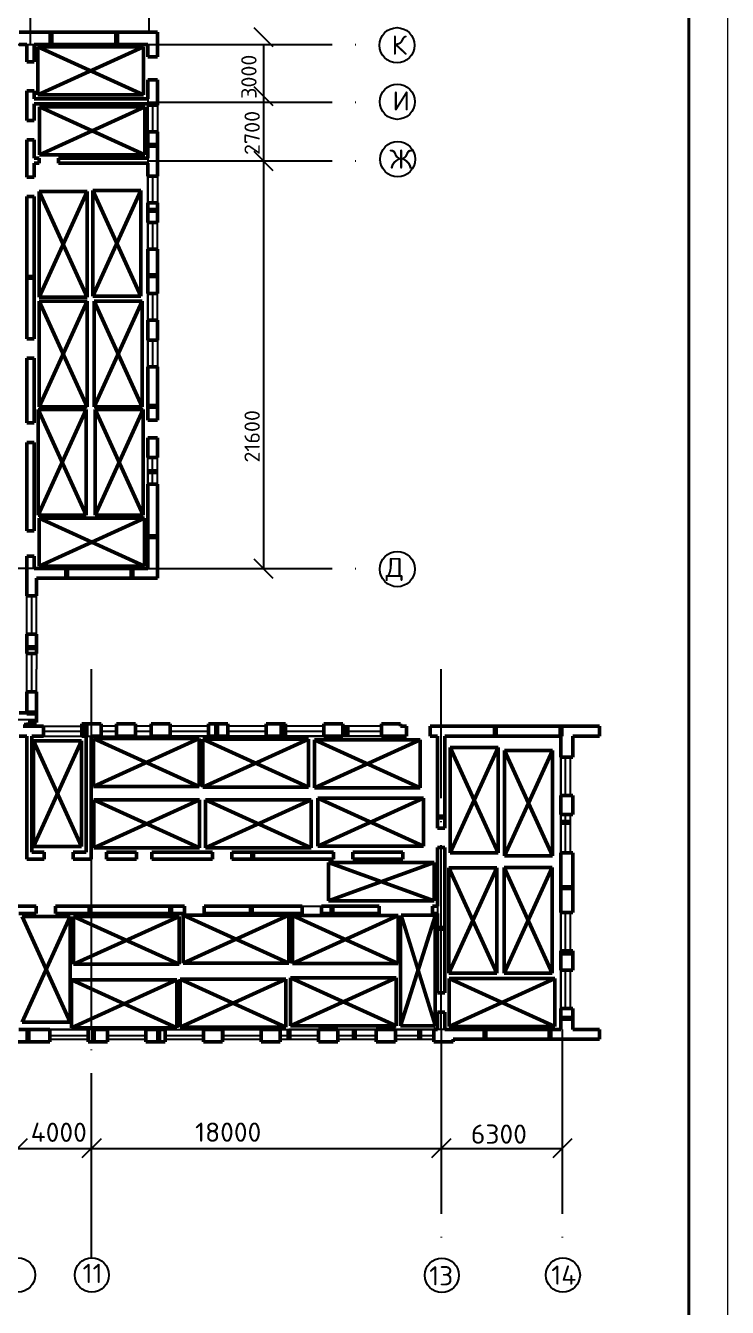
# Model space of a CAD drawing. Header units: millimetres. Extents: x 707 to 5070, y -235 to 1028.
# Drawn here: x 4072.2 to 4163.6, y 105.2 to 272.1 of the extents above; entities that cross this region are included whole.
import ezdxf

# ---------------------------------------------------------------- set-up
doc = ezdxf.new("R2010")
doc.units = ezdxf.units.MM
doc.linetypes.add('ACAD_ISO04W100', pattern=[30, 24, -3, 0, -3])
doc.layers.add('Основная', color=7, linetype='Continuous', lineweight=40)
doc.layers.add('Тонкая', color=5, linetype='Continuous', lineweight=15)

msp = doc.modelspace()

# ---------------------------------------------------------------- linework, layer by layer
at = {"linetype": 'ACAD_ISO04W100'}
for p, q in [((4072.8697, 269.6743), (4072.8697, 284.7385)), ((4088.3197, 271.2743), (4088.3197, 284.7385)), ((4088.1447, 269.6743), (4118.2492, 269.6743)), ((4088.1447, 262.1743), (4118.2492, 262.1743)), ((4088.1447, 254.5243), (4118.2492, 254.5243)), ((4073.3447, 201.4243), (4008.2393, 201.4243)), ((4088.1447, 201.4243), (4118.2492, 201.4243)), ((4080.8197, 111.6828), (4080.8197, 188.3353)), ((4126.3447, 141.3993), (4126.3447, 188.3353)), ((4073.6697, 181.6993), (3936.2025, 181.6993)), ((4126.3447, 141.3993), (4126.3447, 111.6828)), ((4142.0947, 141.3993), (4142.0947, 111.6828))]:
    msp.add_line(p, q, dxfattribs=at)
at = {"lineweight": 50}
for p, q in [((4089.4197, 271.2743), (4071.4197, 271.2743)), ((4089.4197, 271.2743), (4088.3197, 271.2743)), ((4089.4197, 268.0743), (4089.4197, 271.2743)), ((4071.4197, 269.6743), (4072.3947, 269.6743)), ((4072.3947, 269.6743), (4072.3947, 267.3993)), ((4072.3947, 269.6743), (4072.3947, 267.3993)), ((4073.3447, 267.3993), (4073.3447, 269.6743)), ((4073.3447, 269.6743), (4088.1447, 269.6743)), ((4073.833, 263.1176), (4073.833, 269.3676)), ((4073.833, 269.3676), (4087.583, 269.3676)), ((4087.583, 269.3676), (4073.833, 263.1176)), ((4087.583, 263.1176), (4073.833, 269.3676)), ((4087.583, 269.3676), (4087.583, 263.1176)), ((4088.1447, 269.6743), (4088.1447, 268.0743)), ((4072.3947, 267.3993), (4073.3447, 267.3993)), ((4088.1447, 268.0743), (4089.4197, 268.0743)), ((4088.1447, 265.0493), (4088.1447, 262.5743)), ((4089.4197, 265.0493), (4088.1447, 265.0493)), ((4089.4197, 261.7743), (4089.4197, 265.0493)), ((4072.3947, 263.6243), (4072.3947, 259.7743)), ((4072.3947, 263.6243), (4072.3947, 259.7743)), ((4073.3447, 263.6243), (4072.3947, 263.6243)), ((4073.3447, 262.5743), (4073.3447, 263.6243)), ((4088.1447, 262.5743), (4073.3447, 262.5743)), ((4087.583, 263.1176), (4073.833, 263.1176)), ((4088.1447, 262.5743), (4085.6447, 262.5743)), ((4073.3447, 261.9493), (4088.1447, 261.9493)), ((4073.3447, 259.7743), (4073.3447, 261.9493)), ((4074.0359, 255.2988), (4074.0359, 261.5488)), ((4074.0359, 261.5488), (4087.7859, 261.5488)), ((4087.7859, 261.5488), (4074.0359, 255.2988)), ((4087.7859, 255.2988), (4074.0359, 261.5488)), ((4087.7859, 261.5488), (4087.7859, 255.2988)), ((4088.1447, 261.7743), (4088.1447, 261.9493)), ((4088.1447, 261.7743), (4089.4197, 261.7743)), ((4072.3947, 259.7743), (4073.3447, 259.7743)), ((4072.3947, 257.2493), (4072.3947, 252.3743)), ((4072.3947, 257.2493), (4072.3947, 252.3743)), ((4072.3947, 257.2493), (4073.3447, 257.2493)), ((4073.3447, 254.8493), (4073.3447, 257.2493)), ((4088.1447, 258.2993), (4088.1447, 254.8493)), ((4089.4197, 258.2993), (4088.1447, 258.2993)), ((4089.4197, 252.5243), (4089.4197, 258.2993)), ((4073.9947, 254.8493), (4073.3447, 254.8493)), ((4073.3447, 254.2243), (4073.9947, 254.2243)), ((4073.3447, 254.2243), (4073.9947, 254.2243)), ((4073.3447, 252.3743), (4073.3447, 254.2243)), ((4073.9947, 254.2243), (4073.9947, 254.8493)), ((4087.7859, 255.2988), (4074.0359, 255.2988)), ((4088.1447, 254.8493), (4076.5197, 254.8493)), ((4076.5197, 254.8493), (4076.5197, 254.2243)), ((4076.5197, 254.2243), (4088.1447, 254.2243)), ((4088.1447, 254.2243), (4088.1447, 252.5243)), ((4072.3947, 252.3743), (4073.3447, 252.3743)), ((4088.1447, 252.5243), (4089.4197, 252.5243)), ((4074.0196, 250.5001), (4080.2696, 250.5001)), ((4074.0196, 236.7501), (4074.0196, 250.5001)), ((4074.0196, 250.5001), (4080.2696, 236.7501)), ((4080.2696, 250.5001), (4074.0196, 236.7501)), ((4080.2696, 250.5001), (4080.2696, 236.7501)), ((4081.0084, 250.6487), (4087.2584, 250.6487)), ((4081.0084, 236.8987), (4081.0084, 250.6487)), ((4081.0084, 250.6487), (4087.2584, 236.8987)), ((4087.2584, 250.6487), (4081.0084, 236.8987)), ((4087.2584, 250.6487), (4087.2584, 236.8987)), ((4072.3947, 249.8493), (4072.3947, 231.3493)), ((4072.3947, 249.8493), (4072.3947, 231.3493)), ((4072.3947, 249.8493), (4073.3447, 249.8493)), ((4073.3447, 231.3493), (4073.3447, 249.8493)), ((4088.1447, 249.0493), (4088.1447, 246.4743)), ((4089.4197, 249.0493), (4088.1447, 249.0493)), ((4089.4197, 246.4743), (4089.4197, 249.0493)), ((4088.1447, 246.4743), (4089.4197, 246.4743)), ((4088.1447, 242.9993), (4088.1447, 237.2243)), ((4089.4197, 242.9993), (4088.1447, 242.9993)), ((4089.4197, 237.2243), (4089.4197, 242.9993)), ((4088.1447, 237.2243), (4089.4197, 237.2243)), ((4080.2696, 236.7501), (4074.0196, 236.7501)), ((4074.0196, 236.2369), (4080.2696, 236.2369)), ((4074.0196, 222.4869), (4074.0196, 236.2369)), ((4074.0196, 236.2369), (4080.2696, 222.4869)), ((4080.2696, 236.2369), (4074.0196, 222.4869)), ((4080.2696, 236.2369), (4080.2696, 222.4869)), ((4087.2584, 236.8987), (4081.0084, 236.8987)), ((4081.1571, 236.2369), (4087.4071, 236.2369)), ((4081.1571, 222.4869), (4081.1571, 236.2369)), ((4081.1571, 236.2369), (4087.4071, 222.4869)), ((4087.4071, 236.2369), (4081.1571, 222.4869)), ((4087.4071, 236.2369), (4087.4071, 222.4869)), ((4088.1447, 233.7493), (4088.1447, 231.1743)), ((4089.4197, 233.7493), (4088.1447, 233.7493)), ((4089.4197, 231.1743), (4089.4197, 233.7493)), ((4072.3947, 231.3493), (4073.3447, 231.3493)), ((4088.1447, 231.1743), (4089.4197, 231.1743)), ((4072.3947, 228.8243), (4072.3947, 220.3743)), ((4072.3947, 228.8243), (4073.3447, 228.8243)), ((4073.3447, 220.3743), (4073.3447, 228.8243)), ((4088.1447, 227.6993), (4089.4197, 227.6993)), ((4088.1447, 220.7493), (4088.1447, 227.6993)), ((4089.4197, 227.6993), (4089.4197, 220.7493)), ((4073.3447, 224.4743), (4073.3447, 224.1743)), ((4073.8709, 222.1222), (4080.1209, 222.1222)), ((4073.8709, 208.3722), (4073.8709, 222.1222)), ((4073.8709, 222.1222), (4080.1209, 208.3722)), ((4080.1209, 222.1222), (4073.8709, 208.3722)), ((4080.2696, 222.4869), (4074.0196, 222.4869)), ((4080.1209, 222.1222), (4080.1209, 208.3722)), ((4087.4071, 222.4869), (4081.1571, 222.4869)), ((4081.3058, 222.1222), (4087.5558, 222.1222)), ((4081.3058, 208.3722), (4081.3058, 222.1222)), ((4081.3058, 222.1222), (4087.5558, 208.3722)), ((4087.5558, 222.1222), (4081.3058, 208.3722)), ((4087.5558, 222.1222), (4087.5558, 208.3722)), ((4089.4197, 222.1618), (4089.4197, 222.6618)), ((4073.3447, 220.3743), (4072.3947, 220.3743)), ((4089.4197, 220.7493), (4088.1447, 220.7493)), ((4072.3947, 217.8493), (4072.3947, 206.3243)), ((4073.3447, 217.8493), (4072.3947, 217.8493)), ((4073.3447, 206.3243), (4073.3447, 217.8493)), ((4089.4197, 218.4493), (4088.1447, 218.4493)), ((4088.1447, 215.8743), (4088.1447, 218.4493)), ((4089.4197, 215.8743), (4089.4197, 218.4493)), ((4088.1447, 216.2243), (4088.1447, 215.9243)), ((4088.1447, 215.8743), (4089.4197, 215.8743)), ((4088.1447, 212.3993), (4088.1447, 203.4929)), ((4089.4197, 212.3993), (4088.1447, 212.3993)), ((4089.4197, 206.6243), (4089.4197, 212.3993)), ((4080.1209, 208.3722), (4073.8709, 208.3722)), ((4073.987, 201.7219), (4073.987, 207.9719)), ((4073.987, 207.9719), (4087.737, 207.9719)), ((4087.737, 207.9719), (4073.987, 201.7219)), ((4087.737, 201.7219), (4073.987, 207.9719)), ((4087.5558, 208.3722), (4081.3058, 208.3722)), ((4087.737, 207.9719), (4087.737, 201.7219)), ((4072.3947, 206.3243), (4073.3447, 206.3243)), ((4089.4197, 204.3243), (4089.4197, 206.6243)), ((4089.4197, 201.4243), (4089.4197, 204.3243)), ((4072.3947, 203.0493), (4073.3447, 203.0493)), ((4072.3947, 201.4243), (4072.3947, 203.0493)), ((4073.3447, 203.0493), (4073.3447, 201.4243)), ((4088.1447, 201.4243), (4088.1447, 203.4929)), ((4072.3947, 200.1493), (4072.3947, 201.4243)), ((4073.3447, 201.4243), (4088.1447, 201.4243)), ((4073.3447, 201.4243), (4073.3447, 201.4243)), ((4087.737, 201.7219), (4073.987, 201.7219)), ((4089.4197, 200.1493), (4089.4197, 201.4243)), ((4072.3947, 197.8743), (4072.3947, 200.1493)), ((4073.6697, 200.1493), (4089.4197, 200.1493)), ((4073.6697, 197.8743), (4073.6697, 200.1493)), ((4072.3947, 197.8743), (4073.6697, 197.8743)), ((4072.3947, 190.3743), (4072.3947, 192.8743)), ((4073.6697, 192.8743), (4072.3947, 192.8743)), ((4073.6697, 190.3743), (4073.6697, 192.8743)), ((4072.3947, 190.3743), (4073.6697, 190.3743)), ((4072.3947, 185.3743), (4072.3947, 182.6493)), ((4073.6697, 185.3743), (4072.3947, 185.3743)), ((4073.6697, 185.3743), (4073.4197, 185.3743)), ((4073.6697, 181.3743), (4073.6697, 185.3743)), ((4071.4197, 182.6493), (4072.3947, 182.6493)), ((4073.6697, 181.3743), (4073.6697, 182.6493)), ((4071.9197, 180.8743), (4072.5697, 180.8743)), ((4072.0697, 181.1243), (4072.5697, 181.1243)), ((4072.5697, 181.3743), (4073.6697, 181.3743)), ((4072.5697, 181.1243), (4072.5697, 181.3743)), ((4072.5697, 180.8743), (4074.5697, 180.8743)), ((4073.6697, 181.3743), (4073.6697, 181.6993)), ((4074.5697, 180.8743), (4074.5697, 179.5993)), ((4079.5697, 181.1993), (4082.0697, 181.1993)), ((4079.5697, 179.5993), (4079.5697, 181.1993)), ((4082.0697, 181.1993), (4082.0697, 179.5993)), ((4084.0697, 181.1993), (4086.5697, 181.1993)), ((4084.0697, 179.5993), (4084.0697, 181.1993)), ((4086.5697, 181.1993), (4086.5697, 179.5993)), ((4088.5697, 181.1993), (4091.0697, 181.1993)), ((4088.5697, 179.5993), (4088.5697, 181.1993)), ((4091.0697, 181.1993), (4091.0697, 179.5993)), ((4096.0697, 181.1993), (4098.5697, 181.1993)), ((4096.0697, 179.5993), (4096.0697, 181.1993)), ((4098.5697, 181.1993), (4098.5697, 179.5993)), ((4103.5697, 181.1993), (4106.0697, 181.1993)), ((4103.5697, 179.5993), (4103.5697, 181.1993)), ((4106.0697, 181.1993), (4106.0697, 179.5993)), ((4111.0697, 181.1993), (4113.5697, 181.1993)), ((4111.0697, 179.5993), (4111.0697, 181.1993)), ((4113.5697, 181.1993), (4113.5697, 179.5993)), ((4118.5697, 181.1993), (4121.0697, 181.1993)), ((4118.5697, 179.5993), (4118.5697, 181.1993)), ((4121.0697, 181.1993), (4121.0697, 180.8743)), ((4121.0697, 180.8743), (4121.8197, 180.8743)), ((4121.8197, 180.8743), (4121.8197, 179.5993)), ((4124.9197, 180.8743), (4124.9197, 179.5993)), ((4146.9697, 180.8743), (4124.9197, 180.8743)), ((4141.9197, 180.8743), (4146.9697, 180.8743)), ((4146.9697, 179.5993), (4146.9697, 180.8743)), ((4072.4197, 179.5993), (4071.4197, 179.5993)), ((4072.4197, 179.5993), (4071.4197, 179.5993)), ((4072.4197, 164.4993), (4072.4197, 179.5993)), ((4074.5697, 179.5993), (4073.0447, 179.5993)), ((4073.0447, 179.5993), (4073.0447, 164.4993)), ((4073.2799, 178.971), (4079.5299, 178.971)), ((4073.2799, 165.221), (4073.2799, 178.971)), ((4073.2799, 178.971), (4079.5299, 165.221)), ((4079.5299, 178.971), (4073.2799, 165.221)), ((4079.5299, 178.971), (4079.5299, 165.221)), ((4080.1447, 179.5993), (4079.5697, 179.5993)), ((4080.1447, 179.5993), (4080.1447, 175.7993)), ((4080.1447, 179.5993), (4080.1447, 164.4993)), ((4080.7697, 179.5993), (4080.8197, 179.5993)), ((4080.7697, 164.4993), (4080.7697, 179.5993)), ((4082.0697, 179.5993), (4080.7697, 179.5993)), ((4081.0853, 173.0192), (4081.0853, 179.2692)), ((4081.0853, 179.2692), (4094.8353, 179.2692)), ((4094.8353, 179.2692), (4081.0853, 173.0192)), ((4094.8353, 173.0192), (4081.0853, 179.2692)), ((4086.5697, 179.5993), (4084.0697, 179.5993)), ((4085.7748, 179.5993), (4085.7248, 179.5993)), ((4085.7748, 179.5993), (4085.7748, 179.5993)), ((4091.0697, 179.5993), (4088.5697, 179.5993)), ((4094.8353, 179.2692), (4094.8353, 173.0192)), ((4095.3344, 172.9626), (4095.3344, 179.2126)), ((4095.3344, 179.2126), (4109.0844, 179.2126)), ((4109.0844, 179.2126), (4095.3344, 172.9626)), ((4109.0844, 172.9626), (4095.3344, 179.2126)), ((4098.5697, 179.5993), (4096.0697, 179.5993)), ((4106.0697, 179.5993), (4103.5697, 179.5993)), ((4109.0844, 179.2126), (4109.0844, 172.9626)), ((4109.8557, 172.8543), (4109.8557, 179.1043)), ((4109.8557, 179.1043), (4123.6057, 179.1043)), ((4123.6057, 179.1043), (4109.8557, 172.8543)), ((4123.6057, 172.8543), (4109.8557, 179.1043)), ((4113.5697, 179.5993), (4111.0697, 179.5993)), ((4121.8197, 179.5993), (4118.5697, 179.5993)), ((4121.3447, 179.5993), (4121.1447, 179.5993)), ((4123.6057, 179.1043), (4123.6057, 172.8543)), ((4124.9197, 179.5993), (4125.8697, 179.5993)), ((4125.8697, 167.5993), (4125.8697, 179.5993)), ((4141.9197, 179.5993), (4126.8197, 179.5993)), ((4126.8197, 179.5993), (4126.8197, 175.0993)), ((4141.9197, 176.8743), (4141.9197, 179.5993)), ((4146.9697, 179.5993), (4143.5197, 179.5993)), ((4143.5197, 176.8743), (4143.5197, 179.5993)), ((4133.7689, 178.1275), (4127.5189, 164.3775)), ((4127.5189, 178.1275), (4133.7689, 164.3775)), ((4127.5189, 164.3775), (4127.5189, 178.1275)), ((4127.5189, 178.1275), (4133.7689, 178.1275)), ((4133.7689, 178.1275), (4133.7689, 164.3775)), ((4140.8681, 177.7335), (4134.6181, 163.9835)), ((4134.6181, 177.7335), (4140.8681, 163.9835)), ((4134.6181, 163.9835), (4134.6181, 177.7335)), ((4134.6181, 177.7335), (4140.8681, 177.7335)), ((4140.8681, 177.7335), (4140.8681, 163.9835)), ((4141.9197, 176.8743), (4143.5197, 176.8743)), ((4125.8697, 174.5993), (4125.8697, 175.0743)), ((4126.8197, 175.0993), (4126.8197, 167.5993)), ((4094.8353, 173.0192), (4081.0853, 173.0192)), ((4109.0844, 172.9626), (4095.3344, 172.9626)), ((4123.6057, 172.8543), (4109.8557, 172.8543)), ((4081.1382, 165.0582), (4081.1382, 171.3082)), ((4081.1382, 171.3082), (4094.8882, 171.3082)), ((4094.8882, 171.3082), (4081.1382, 165.0582)), ((4094.8882, 165.0582), (4081.1382, 171.3082)), ((4094.8882, 171.3082), (4094.8882, 165.0582)), ((4095.6595, 165.0582), (4095.6595, 171.3082)), ((4095.6595, 171.3082), (4109.4095, 171.3082)), ((4109.4095, 171.3082), (4095.6595, 165.0582)), ((4109.4095, 165.0582), (4095.6595, 171.3082)), ((4109.4095, 171.3082), (4109.4095, 165.0582)), ((4110.2892, 165.2748), (4110.2892, 171.5248)), ((4110.2892, 171.5248), (4124.0392, 171.5248)), ((4124.0392, 171.5248), (4110.2892, 165.2748)), ((4124.0392, 165.2748), (4110.2892, 171.5248)), ((4124.0392, 171.5248), (4124.0392, 165.2748)), ((4141.9197, 169.3743), (4141.9197, 171.8743)), ((4143.5197, 171.8743), (4141.9197, 171.8743)), ((4143.5197, 169.3743), (4143.5197, 171.8743)), ((4141.9197, 169.3743), (4143.5197, 169.3743)), ((4080.1447, 164.4993), (4080.1447, 168.2993)), ((4126.8197, 167.5993), (4125.8697, 167.5993)), ((4124.0392, 165.2748), (4110.2892, 165.2748)), ((4072.4197, 164.4993), (4072.4197, 163.5493)), ((4073.0447, 164.4993), (4074.6697, 164.4993)), ((4079.5299, 165.221), (4073.2799, 165.221)), ((4074.6697, 163.5493), (4074.6697, 164.4993)), ((4078.4447, 164.4993), (4080.1447, 164.4993)), ((4078.4447, 163.5493), (4078.4447, 164.4993)), ((4080.7697, 164.4993), (4080.7697, 163.5493)), ((4094.8882, 165.0582), (4081.1382, 165.0582)), ((4082.7947, 164.4993), (4086.6697, 164.4993)), ((4082.7947, 163.5493), (4082.7947, 164.4993)), ((4086.6697, 164.4993), (4086.6697, 163.5493)), ((4088.6947, 164.4993), (4096.5697, 164.4993)), ((4088.6947, 163.5493), (4088.6947, 164.4993)), ((4089.2197, 164.4993), (4089.0572, 164.4993)), ((4109.4095, 165.0582), (4095.6595, 165.0582)), ((4096.5697, 164.4993), (4096.5697, 163.5493)), ((4099.0947, 164.4993), (4112.3197, 164.4993)), ((4099.0947, 163.5493), (4099.0947, 164.4993)), ((4105.5947, 164.4993), (4105.3947, 164.4993)), ((4112.3197, 164.4993), (4112.3197, 163.5493)), ((4114.8447, 164.4993), (4121.3447, 164.4993)), ((4114.8447, 163.5493), (4114.8447, 164.4993)), ((4121.3447, 164.4993), (4121.3447, 163.5493)), ((4125.8697, 157.4493), (4125.8697, 165.0743)), ((4126.8197, 165.0743), (4125.8697, 165.0743)), ((4126.8197, 146.1743), (4126.8197, 165.0743)), ((4133.7689, 164.3775), (4127.5189, 164.3775)), ((4140.8681, 163.9835), (4134.6181, 163.9835)), ((4141.9197, 156.6243), (4141.9197, 164.3743)), ((4143.5197, 164.3743), (4141.9197, 164.3743)), ((4143.5197, 156.6243), (4143.5197, 164.3743)), ((4072.4197, 163.5493), (4074.6697, 163.5493)), ((4080.7697, 163.5493), (4078.4447, 163.5493)), ((4086.6697, 163.5493), (4082.7947, 163.5493)), ((4096.5697, 163.5493), (4088.6947, 163.5493)), ((4112.3197, 163.5493), (4099.0947, 163.5493)), ((4125.4314, 163.1278), (4111.6814, 163.1278)), ((4111.6814, 163.1278), (4111.6814, 158.1388)), ((4111.6814, 158.1388), (4125.4314, 163.1278)), ((4111.6814, 163.1278), (4125.4314, 158.1278)), ((4121.3447, 163.5493), (4114.8447, 163.5493)), ((4125.4314, 158.1278), (4125.4314, 163.1278)), ((4133.6013, 162.4532), (4127.3513, 148.7032)), ((4127.3513, 162.4532), (4133.6013, 148.7032)), ((4127.3513, 148.7032), (4127.3513, 162.4532)), ((4127.3513, 162.4532), (4133.6013, 162.4532)), ((4133.6013, 162.4532), (4133.6013, 148.7032)), ((4140.8249, 162.4945), (4134.5749, 148.7445)), ((4134.5749, 162.4945), (4140.8249, 148.7445)), ((4134.5749, 148.7445), (4134.5749, 162.4945)), ((4134.5749, 162.4945), (4140.8249, 162.4945)), ((4140.8249, 162.4945), (4140.8249, 148.7445)), ((4141.9197, 161.4993), (4141.9197, 159.4993)), ((4073.6197, 157.4493), (4070.0947, 157.4493)), ((4073.6197, 156.4993), (4073.6197, 157.4493)), ((4076.1447, 157.4493), (4092.9447, 157.4493)), ((4076.1447, 156.4993), (4076.1447, 157.4493)), ((4092.9447, 157.4493), (4092.9447, 156.4993)), ((4095.4697, 157.4493), (4108.2447, 157.4493)), ((4095.4697, 156.4993), (4095.4697, 157.4493)), ((4108.2447, 157.4493), (4108.2447, 156.4993)), ((4110.7697, 157.4493), (4118.2697, 157.4493)), ((4110.7697, 156.4993), (4110.7697, 157.4493)), ((4111.6835, 158.1278), (4125.4335, 158.1278)), ((4118.2697, 157.4493), (4118.2697, 156.4993)), ((4125.2197, 157.4493), (4125.8697, 157.4493)), ((4125.2197, 156.4993), (4125.2197, 157.4493)), ((4071.3697, 156.4993), (4073.6197, 156.4993)), ((4071.771, 156.1032), (4078.021, 156.1032)), ((4071.771, 156.1032), (4078.021, 142.3532)), ((4078.021, 156.1032), (4071.771, 142.3532)), ((4092.9447, 156.4993), (4076.1447, 156.4993)), ((4078.021, 156.1032), (4078.021, 142.3532)), ((4092.226, 149.8756), (4078.476, 156.1256)), ((4092.226, 156.1256), (4078.476, 149.8756)), ((4078.476, 156.1256), (4092.226, 156.1256)), ((4078.476, 149.8756), (4078.476, 156.1256)), ((4092.226, 156.1256), (4092.226, 149.8756)), ((4092.7583, 150.0362), (4092.7583, 156.2862)), ((4092.7583, 156.2862), (4106.5083, 156.2862)), ((4106.5083, 156.2862), (4092.7583, 150.0362)), ((4106.5083, 150.0362), (4092.7583, 156.2862)), ((4108.2447, 156.4993), (4095.4697, 156.4993)), ((4096.8947, 156.4993), (4097.0947, 156.4993)), ((4096.8947, 156.4993), (4096.8947, 156.4993)), ((4106.5083, 156.2862), (4106.5083, 150.0362)), ((4106.9937, 149.9842), (4106.9937, 156.2342)), ((4106.9937, 156.2342), (4120.7437, 156.2342)), ((4120.7437, 156.2342), (4106.9937, 149.9842)), ((4120.7437, 149.9842), (4106.9937, 156.2342)), ((4118.2697, 156.4993), (4110.7697, 156.4993)), ((4112.0197, 156.4993), (4112.2197, 156.4993)), ((4120.7437, 156.2342), (4120.7437, 149.9842)), ((4121.0644, 141.8645), (4125.5956, 156.2767)), ((4121.0644, 156.2342), (4121.0644, 141.8645)), ((4125.5816, 156.2899), (4121.153, 156.2899)), ((4121.153, 156.2899), (4125.5816, 141.953)), ((4125.8697, 156.4993), (4125.2197, 156.4993)), ((4125.5816, 141.8645), (4125.5816, 156.2899)), ((4125.8697, 146.1743), (4125.8697, 156.4993)), ((4141.9197, 156.6243), (4143.5197, 156.6243)), ((4141.9197, 151.6243), (4141.9197, 149.1243)), ((4143.5197, 151.6243), (4141.9197, 151.6243)), ((4143.5197, 149.1243), (4143.5197, 151.6243)), ((4092.226, 149.8756), (4078.476, 149.8756)), ((4106.5083, 150.0362), (4092.7583, 150.0362)), ((4120.7437, 149.9842), (4106.9937, 149.9842)), ((4133.6013, 148.7032), (4127.3513, 148.7032)), ((4140.8249, 148.7445), (4134.5749, 148.7445)), ((4141.9197, 149.1243), (4143.5197, 149.1243)), ((4078.1949, 141.5965), (4078.1949, 147.8465)), ((4078.1949, 147.8465), (4091.9449, 147.8465)), ((4091.9449, 147.8465), (4078.1949, 141.5965)), ((4091.9449, 141.5965), (4078.1949, 147.8465)), ((4091.9449, 147.8465), (4091.9449, 141.5965)), ((4092.3654, 141.6973), (4092.3654, 147.9473)), ((4092.3654, 147.9473), (4106.1154, 147.9473)), ((4106.1154, 147.9473), (4092.3654, 141.6973)), ((4106.1154, 141.6973), (4092.3654, 147.9473)), ((4106.1154, 147.9473), (4106.1154, 141.6973)), ((4106.7275, 141.8714), (4106.7275, 148.1214)), ((4106.7275, 148.1214), (4120.4775, 148.1214)), ((4120.4775, 148.1214), (4106.7275, 141.8714)), ((4120.4775, 141.8714), (4106.7275, 148.1214)), ((4120.4775, 148.1214), (4120.4775, 141.8714)), ((4127.3827, 141.7719), (4127.3827, 148.0219)), ((4127.3827, 148.0219), (4141.1327, 148.0219)), ((4141.1327, 148.0219), (4127.3827, 141.7719)), ((4141.1327, 141.7719), (4127.3827, 148.0219)), ((4141.1327, 148.0219), (4141.1327, 141.7719)), ((4126.8197, 146.1743), (4125.8697, 146.1743)), ((4125.8697, 143.6493), (4125.8697, 141.3993)), ((4126.8197, 143.6493), (4125.8697, 143.6493)), ((4126.8197, 141.3993), (4126.8197, 143.6493)), ((4141.9197, 144.1243), (4143.1947, 144.1243)), ((4141.9197, 144.1243), (4141.9197, 141.3993)), ((4143.5197, 144.1243), (4141.9197, 144.1243)), ((4143.5197, 141.3993), (4143.5197, 144.1243)), ((4078.021, 142.3532), (4071.771, 142.3532)), ((4075.3947, 141.3993), (4071.3697, 141.3993)), ((4075.3947, 141.3993), (4075.3947, 140.5993)), ((4075.3947, 141.3993), (4075.3947, 140.7618)), ((4075.3947, 141.3993), (4075.3947, 140.1243)), ((4075.3947, 139.7993), (4075.3947, 141.3993)), ((4091.9449, 141.5965), (4078.1949, 141.5965)), ((4080.6197, 141.3993), (4080.3947, 141.3993)), ((4080.3947, 141.3993), (4080.3947, 139.7993)), ((4080.8197, 141.3993), (4082.8947, 141.3993)), ((4082.8947, 139.7993), (4082.8947, 141.3993)), ((4087.8947, 141.3993), (4090.3947, 141.3993)), ((4087.8947, 141.3993), (4087.8947, 139.7993)), ((4090.3947, 139.7993), (4090.3947, 141.3993)), ((4106.1154, 141.6973), (4092.3654, 141.6973)), ((4095.3947, 141.3993), (4097.8947, 141.3993)), ((4095.3947, 141.3993), (4095.3947, 139.7993)), ((4097.8947, 139.7993), (4097.8947, 141.3993)), ((4102.8947, 141.3993), (4105.3947, 141.3993)), ((4102.8947, 141.3993), (4102.8947, 139.7993)), ((4105.3947, 139.7993), (4105.3947, 141.3993)), ((4120.4775, 141.8714), (4106.7275, 141.8714)), ((4110.3947, 141.3993), (4112.8947, 141.3993)), ((4110.3947, 141.3993), (4110.3947, 139.7993)), ((4112.8947, 139.7993), (4112.8947, 141.3993)), ((4117.8947, 141.3993), (4120.3947, 141.3993)), ((4117.8947, 141.3993), (4117.8947, 139.7993)), ((4118.2697, 141.3993), (4118.0697, 141.3993)), ((4118.2697, 141.3993), (4118.2697, 141.3993)), ((4120.3947, 139.7993), (4120.3947, 141.3993)), ((4121.0644, 141.8645), (4125.5816, 141.8645)), ((4125.3947, 141.3993), (4125.8697, 141.3993)), ((4125.3947, 141.3993), (4125.8697, 141.3993)), ((4125.3947, 141.3993), (4125.3947, 139.7993)), ((4126.8197, 141.3993), (4141.9197, 141.3993)), ((4141.1327, 141.7719), (4127.3827, 141.7719)), ((4143.5197, 141.3993), (4146.3947, 141.3993)), ((4143.5197, 141.3993), (4146.9697, 141.3993)), ((4146.9697, 140.1243), (4146.9697, 141.3993)), ((4070.8447, 139.7993), (4075.3947, 139.7993)), ((4080.3947, 139.7993), (4082.8947, 139.7993)), ((4087.8947, 139.7993), (4090.3947, 139.7993)), ((4095.3947, 139.7993), (4097.8947, 139.7993)), ((4102.8947, 139.7993), (4105.3947, 139.7993)), ((4110.3947, 139.7993), (4112.8947, 139.7993)), ((4117.8947, 139.7993), (4120.3947, 139.7993)), ((4125.3947, 139.7993), (4127.8947, 139.7993)), ((4127.8947, 140.1243), (4146.9697, 140.1243)), ((4127.8947, 139.7993), (4127.8947, 140.1243))]:
    msp.add_line(p, q, dxfattribs=at)
at = {"lineweight": 70}
for p, q in [((4075.5697, 269.6743), (4075.5697, 271.2743)), ((4084.0697, 271.2743), (4084.0697, 269.6743)), ((4088.1447, 256.5493), (4089.4197, 256.5493)), ((4088.1447, 248.0743), (4089.4197, 248.0743)), ((4072.3947, 239.3493), (4073.3447, 239.3493)), ((4088.1447, 239.5743), (4089.4197, 239.5743)), ((4088.1447, 222.5743), (4089.4197, 222.5743)), ((4088.1447, 214.0743), (4089.4197, 214.0743)), ((4088.1447, 205.5743), (4089.4197, 205.5743)), ((4077.6102, 200.1493), (4077.6102, 201.4243)), ((4086.1102, 200.1493), (4086.1102, 201.4243)), ((4072.3947, 191.1493), (4073.6697, 191.1493)), ((4072.3947, 182.6493), (4073.6697, 182.6493)), ((4080.1447, 179.5993), (4080.1447, 181.1993)), ((4097.1447, 179.5993), (4097.1447, 181.1993)), ((4105.6447, 179.5993), (4105.6447, 181.1993)), ((4114.0947, 179.5993), (4114.0947, 180.8743)), ((4133.4197, 179.5993), (4133.4197, 180.8743)), ((4141.9197, 180.8743), (4141.9197, 179.5993)), ((4125.8697, 169.0993), (4126.8197, 169.0993)), ((4141.9197, 168.3743), (4143.1947, 168.3743)), ((4101.8197, 163.5493), (4101.8197, 164.4993)), ((4141.9197, 159.8743), (4143.5197, 159.8743)), ((4080.5947, 157.4493), (4080.5947, 156.4993)), ((4091.0947, 157.4493), (4091.0947, 156.4993)), ((4101.5947, 157.4493), (4101.5947, 156.4993)), ((4112.0947, 157.4493), (4112.0947, 156.4993)), ((4125.8697, 154.5743), (4126.8197, 154.5743)), ((4141.9197, 151.3743), (4143.5197, 151.3743)), ((4141.9197, 142.8743), (4143.5197, 142.8743)), ((4072.5297, 141.3993), (4072.5297, 139.7993)), ((4081.0297, 141.3993), (4081.0297, 139.7993)), ((4089.5297, 141.3993), (4089.5297, 139.7993)), ((4106.5297, 141.3993), (4106.5297, 140.1243)), ((4115.0297, 141.3993), (4115.0297, 140.1243)), ((4123.5297, 141.3993), (4123.5297, 140.1243)), ((4132.0297, 141.3993), (4132.0297, 140.1243)), ((4140.5297, 140.1243), (4140.5297, 141.3993))]:
    msp.add_line(p, q, dxfattribs=at)
for p, q in [((4075.5697, 271.2743), (4084.0697, 271.2743)), ((4101.9469, 271.8882), (4104.4469, 269.3882)), ((4067.0697, 269.6743), (4077.5697, 269.6743)), ((4067.0697, 269.6743), (4075.5697, 269.6743)), ((4103.1969, 269.6743), (4103.1969, 201.4243)), ((4088.1447, 265.0493), (4088.1447, 256.5493)), ((4101.9469, 264.2068), (4104.4469, 261.7068)), ((4085.3447, 262.5743), (4077.8447, 262.5743)), ((4088.1447, 258.2993), (4088.1447, 261.7743)), ((4088.7822, 261.7743), (4088.7822, 258.2993)), ((4089.4197, 261.7743), (4089.4197, 258.2993)), ((4088.1447, 256.5743), (4088.1447, 248.0743)), ((4101.9469, 255.7743), (4104.4469, 253.2743)), ((4088.1447, 249.0493), (4088.1447, 252.5243)), ((4088.7822, 252.5243), (4088.7822, 249.0493)), ((4089.4197, 252.5243), (4089.4197, 249.0493)), ((4072.3947, 249.8493), (4072.3947, 239.3493)), ((4088.1447, 248.0743), (4088.1447, 239.5743)), ((4088.1447, 242.9993), (4088.1447, 246.4743)), ((4088.7822, 246.4743), (4088.7822, 242.9993)), ((4089.4197, 242.9993), (4089.4197, 246.4743)), ((4088.1447, 239.5743), (4088.1447, 231.0743)), ((4088.1447, 233.7493), (4088.1447, 237.2243)), ((4088.7822, 237.2243), (4088.7822, 233.7493)), ((4089.4197, 233.7493), (4089.4197, 237.2243)), ((4088.1447, 227.6993), (4088.1447, 231.1743)), ((4088.1447, 231.0743), (4089.4197, 231.0743)), ((4088.1447, 231.0743), (4088.1447, 222.5743)), ((4088.7822, 231.1743), (4088.7822, 227.6993)), ((4089.4197, 231.1743), (4089.4197, 227.6993)), ((4088.1447, 212.3993), (4088.1447, 215.8743)), ((4088.7822, 212.3993), (4088.7822, 215.8743)), ((4089.4197, 212.3993), (4089.4197, 215.8743)), ((4088.1447, 214.0743), (4088.1447, 205.5743)), ((4101.9469, 202.6743), (4104.4469, 200.1743)), ((4086.1102, 200.1493), (4077.6102, 200.1493)), ((4072.3947, 192.8743), (4072.3947, 197.8743)), ((4073.0322, 192.8743), (4073.0322, 197.8743)), ((4073.6697, 192.8743), (4073.6697, 197.8743)), ((4072.3947, 182.6493), (4072.3947, 191.1493)), ((4072.3947, 185.3743), (4072.3947, 190.3743)), ((4073.0322, 185.3743), (4073.0322, 190.3743)), ((4073.6697, 190.3743), (4073.6697, 188.3353)), ((4073.6697, 182.6493), (4073.6697, 188.3353)), ((4074.5697, 180.8743), (4079.5697, 180.8743)), ((4084.0697, 180.8743), (4082.0697, 180.8743)), ((4088.5697, 180.8743), (4086.5697, 180.8743)), ((4088.6447, 179.5993), (4088.6447, 181.1993)), ((4096.0697, 180.8743), (4091.0697, 180.8743)), ((4103.5697, 180.8743), (4098.5697, 180.8743)), ((4111.0697, 180.8743), (4106.0697, 180.8743)), ((4118.5697, 180.8743), (4113.5697, 180.8743)), ((4133.4197, 180.8743), (4141.9197, 180.8743)), ((4073.0447, 179.5993), (4073.0447, 164.4993)), ((4073.0447, 179.5993), (4073.0447, 164.4993)), ((4074.5697, 180.2368), (4079.5697, 180.2368)), ((4074.5697, 179.5993), (4079.5697, 179.5993)), ((4080.1447, 179.5993), (4088.6447, 179.5993)), ((4082.0697, 180.2368), (4084.0697, 180.2368)), ((4082.0697, 179.5993), (4084.0697, 179.5993)), ((4086.5697, 180.2368), (4088.5697, 180.2368)), ((4086.5697, 179.5993), (4088.5697, 179.5993)), ((4088.6447, 179.5993), (4097.1447, 179.5993)), ((4097.2197, 179.5993), (4089.2197, 179.5993)), ((4091.0697, 180.2368), (4096.0697, 180.2368)), ((4091.0697, 179.5993), (4096.0697, 179.5993)), ((4097.1447, 179.5993), (4105.6447, 179.5993)), ((4105.3947, 179.5993), (4097.4197, 179.5993)), ((4098.5697, 180.2368), (4103.5697, 180.2368)), ((4098.5697, 179.5993), (4103.5697, 179.5993)), ((4121.1447, 179.5993), (4105.5947, 179.5993)), ((4105.5947, 179.5993), (4114.0947, 179.5993)), ((4106.0697, 180.2368), (4111.0697, 180.2368)), ((4106.0697, 179.5993), (4111.0697, 179.5993)), ((4113.5697, 180.2368), (4118.5697, 180.2368)), ((4113.5697, 179.5993), (4118.5697, 179.5993)), ((4125.8697, 179.5993), (4125.8697, 169.0993)), ((4141.9197, 171.8743), (4141.9197, 176.8743)), ((4141.9197, 176.8743), (4141.9197, 168.3743)), ((4142.5572, 171.8743), (4142.5572, 176.8743)), ((4143.1947, 171.8743), (4143.1947, 176.8743)), ((4141.9197, 164.3743), (4141.9197, 169.3743)), ((4142.5572, 164.3743), (4142.5572, 169.3743)), ((4143.1947, 164.3743), (4143.1947, 169.3743)), ((4141.9197, 168.3743), (4141.9197, 159.8743)), ((4125.8697, 165.0743), (4125.8697, 154.5743)), ((4112.3197, 163.5493), (4101.8197, 163.5493)), ((4141.9197, 159.8743), (4141.9197, 151.3743)), ((4080.5947, 157.4493), (4091.0947, 157.4493)), ((4101.5947, 157.4493), (4112.0947, 157.4493)), ((4141.9197, 151.6243), (4141.9197, 156.6243)), ((4142.5572, 151.6243), (4142.5572, 156.6243)), ((4143.1947, 151.6243), (4143.1947, 156.6243)), ((4141.9197, 151.3743), (4141.9197, 142.8743)), ((4141.9197, 144.1243), (4141.9197, 149.1243)), ((4142.5572, 144.1243), (4142.5572, 149.1243)), ((4143.1947, 144.1243), (4143.1947, 149.1243)), ((4081.0297, 141.3993), (4072.5297, 141.3993)), ((4075.3947, 141.3993), (4080.3947, 141.3993)), ((4075.3947, 140.5993), (4080.3947, 140.5993)), ((4089.5297, 141.3993), (4081.0297, 141.3993)), ((4082.8947, 141.3993), (4087.8947, 141.3993)), ((4082.8947, 140.5993), (4087.8947, 140.5993)), ((4090.3947, 141.3993), (4095.3947, 141.3993)), ((4090.3947, 140.5993), (4095.3947, 140.5993)), ((4097.8947, 141.3993), (4102.8947, 141.3993)), ((4097.8947, 140.5993), (4102.8947, 140.5993)), ((4098.0297, 141.3993), (4098.0297, 140.1243)), ((4105.3947, 141.3993), (4110.3947, 141.3993)), ((4105.3947, 140.5993), (4110.3947, 140.5993)), ((4115.0297, 141.3993), (4106.5297, 141.3993)), ((4112.8947, 141.3993), (4117.8947, 141.3993)), ((4112.8947, 140.5993), (4117.8947, 140.5993)), ((4123.5297, 141.3993), (4115.0297, 141.3993)), ((4120.3947, 141.3993), (4125.3947, 141.3993)), ((4120.3947, 140.5993), (4125.3947, 140.5993)), ((4132.0297, 141.3993), (4123.5297, 141.3993)), ((4140.5297, 141.3993), (4132.0297, 141.3993)), ((4075.3947, 140.1243), (4080.3947, 140.1243)), ((4082.8947, 140.1243), (4087.8947, 140.1243)), ((4090.3947, 140.1243), (4095.3947, 140.1243)), ((4097.8947, 140.1243), (4102.8947, 140.1243)), ((4105.3947, 140.1243), (4110.3947, 140.1243)), ((4112.8947, 140.1243), (4117.8947, 140.1243)), ((4120.3947, 140.1243), (4125.3947, 140.1243)), ((4072.4447, 127.1592), (4069.9447, 124.6592)), ((4082.0697, 127.1592), (4079.5697, 124.6592)), ((4127.5947, 127.1592), (4125.0947, 124.6592)), ((4143.3882, 127.1592), (4140.8882, 124.6592)), ((3957.1947, 125.9092), (4142.0947, 125.9092))]:
    msp.add_line(p, q)
at = {"lineweight": 35}
for p, q in [((4073.3447, 216.2243), (4073.3447, 217.8493)), ((4089.4197, 200.1493), (4089.4197, 203.1625)), ((4124.9197, 180.8743), (4136.1668, 180.8743)), ((4141.9197, 180.8743), (4136.1668, 180.8743)), ((4126.8197, 179.5993), (4136.2814, 179.5993)), ((4141.9197, 179.5993), (4126.8197, 179.5993)), ((4141.9197, 179.5993), (4136.2814, 179.5993)), ((4126.8197, 161.6993), (4126.8197, 161.4993)), ((4126.8197, 161.4993), (4126.8197, 159.4993)), ((4080.6197, 156.4993), (4080.8197, 156.4993)), ((4126.8197, 141.3993), (4141.9197, 141.3993)), ((4141.9197, 141.3993), (4126.8197, 141.3993)), ((4146.9697, 141.3993), (4143.5197, 141.3993))]:
    msp.add_line(p, q, dxfattribs=at)
for centre, radius in [((4120.6036, 269.5713), 2.287), ((4120.6449, 262.2037), 2.287), ((4120.6817, 254.7301), 2.287), ((4120.6355, 201.3406), 2.287), ((4071.2417, 109.417), 2.2306), ((4080.8659, 109.4114), 2.2306), ((4126.4425, 109.3821), 2.2306), ((4142.202, 109.4119), 2.2306)]:
    msp.add_circle(centre, radius)
at = {"layer": 'Основная', "color": 0}
msp.add_line((4158.6208, 356.7339), (4158.6208, -227.2661), dxfattribs=at)
at = {"layer": 'Тонкая', "color": 0}
msp.add_line((4163.6208, 361.7339), (4163.6208, -232.2661), dxfattribs=at)

# ---------------------------------------------------------------- texts
at = {"char_height": 2.5, "attachment_point": 1}
for s, insert, width in [('{\\Ftxt.shx|c204;К}', (4119.8845, 270.8457), 7.511415), ('{\\Ftxt.shx|c204;И}', (4120.0111, 263.5707), 14.044359), ('{\\Ftxt.shx|c204;Ж}', (4119.6294, 255.9888), 5.804276), ('{\\Ftxt.shx|c204;Д}', (4119.1132, 202.8079), 8.877127), ('{\\Ftxt.shx|c204;4000}', (4072.9011, 129.2533), 7.200648), ('{\\Ftxt.shx|c204;18000}', (4094.3051, 129.2668), 15.503626), ('{\\Ftxt.shx|c204;6300}', (4130.2281, 129.0149), 9.831563), ('{\\Ftxt.shx|c204;11}', (4079.6577, 110.8771), 6.558299), ('{\\Ftxt.shx|c204;13}', (4124.7854, 110.5664), 10.490352), ('{\\Ftxt.shx|c204;14}', (4140.6857, 110.6554), 15.426987)]:
    msp.add_mtext(s, dxfattribs=dict(at, insert=insert, width=width))
at = {"char_height": 2, "width": 25.30382, "attachment_point": 1, "rotation": 90}
for s, insert in [('{\\Ftxt.shx|c204;3000}', (4100.3177, 262.5899)), ('{\\Ftxt.shx|c204;2700}', (4100.7399, 255.2789)), ('{\\Ftxt.shx|c204;21600}', (4100.7399, 215.2224))]:
    msp.add_mtext(s, dxfattribs=dict(at, insert=insert))

doc.saveas('drawing.dxf')
